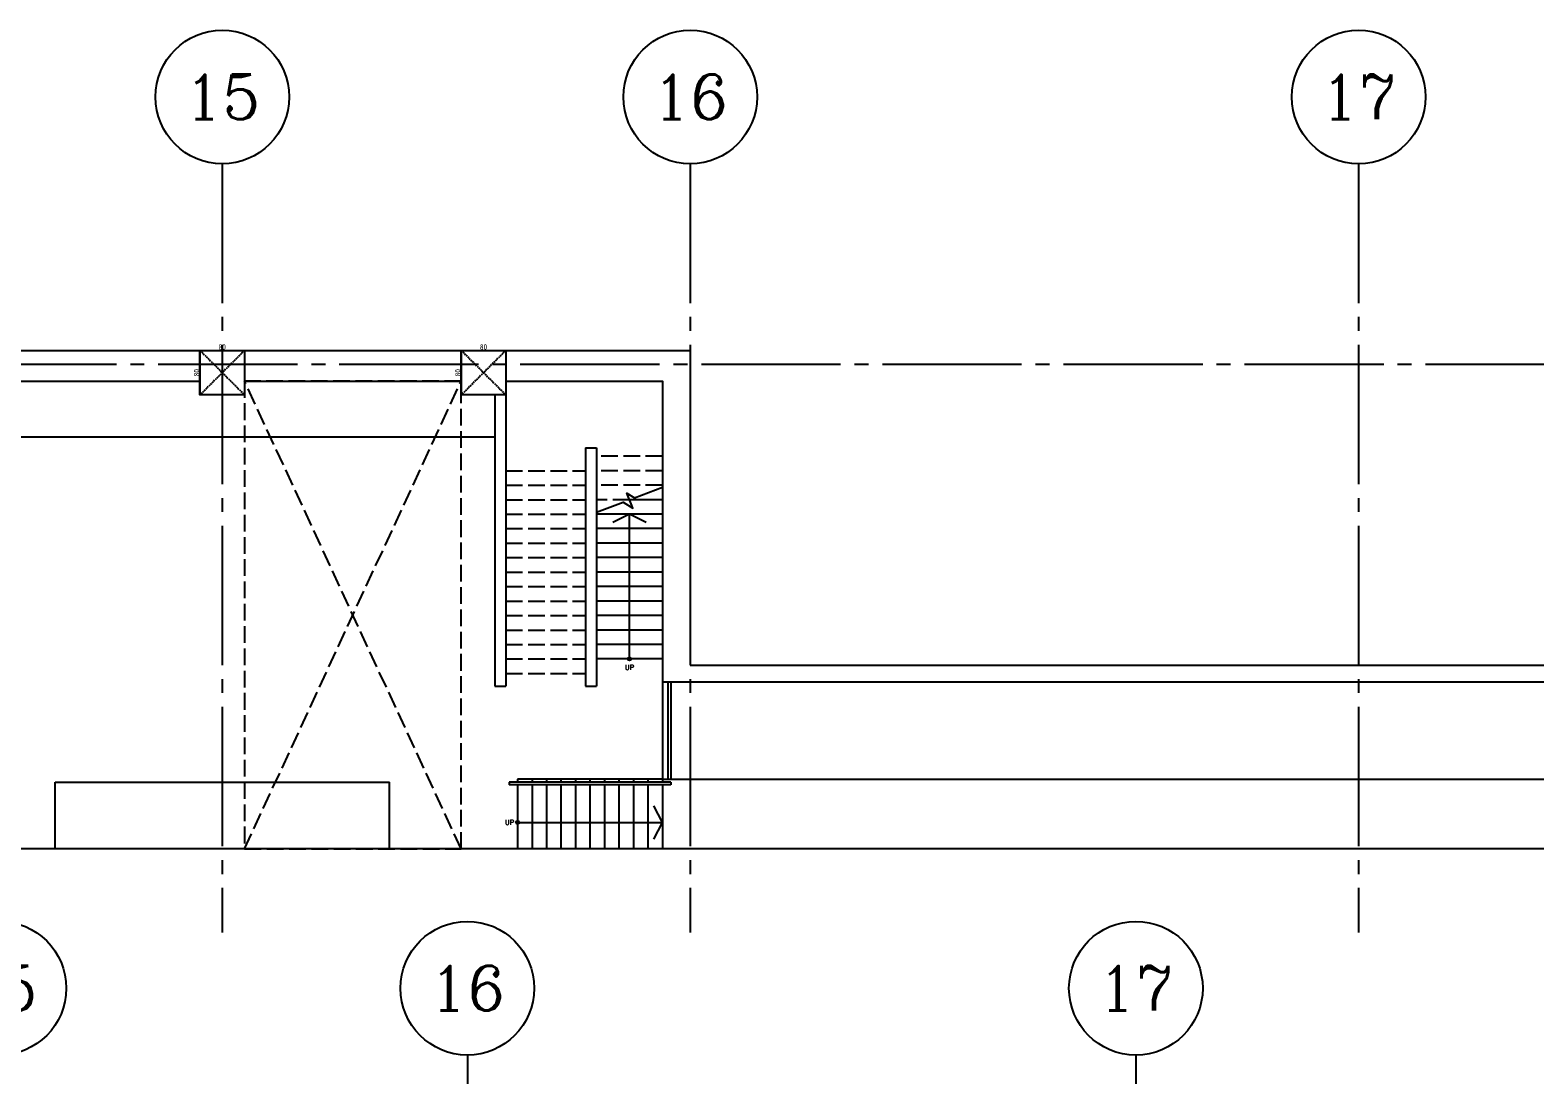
# Model space of a CAD drawing. Header units: millimetres. Extents: x -960 to 39633, y -720 to 12125.
# Drawn here: x 11935 to 14636, y 10249 to 12125 of the extents above; entities that cross this region are included whole.
import ezdxf
from ezdxf.enums import TextEntityAlignment as Align

# ---------------------------------------------------------------- set-up
doc = ezdxf.new("R2010")
doc.units = ezdxf.units.MM
doc.header["$LTSCALE"] = 100
doc.linetypes.add('X-S-FAB-L05$0$COL-CEN-LIN', pattern=[3.25, 2.5, -0.25, 0.25, -0.25])
doc.linetypes.add('X-S-FAB-L05$0$HIDDEN', pattern=[0.4, 0.3, -0.1])
for name, color, linetype in [('0-xref', 7, 'Continuous'), ('X-S-FAB-L05$0$0-arr', 8, 'Continuous'), ('X-S-FAB-L05$0$0-MC', 8, 'Continuous'), ('X-S-FAB-L05$0$0-NC', 8, 'Continuous'), ('X-S-FAB-L05$0$0-stc', 8, 'Continuous'), ('X-S-FAB-L05$0$12', 8, 'Continuous'), ('X-S-FAB-L05$0$ASP_3', 8, 'Continuous'), ('X-S-FAB-L05$0$BEAM', 8, 'Continuous'), ('X-S-FAB-L05$0$BEAM-RC(P)', 8, 'Continuous'), ('X-S-FAB-L05$0$BLOCK', 8, 'Continuous'), ('X-S-FAB-L05$0$CCL', 8, 'X-S-FAB-L05$0$COL-CEN-LIN'), ('X-S-FAB-L05$0$COL', 8, 'Continuous'), ('X-S-FAB-L05$0$HID', 8, 'X-S-FAB-L05$0$HIDDEN'), ('X-S-FAB-L05$0$HR', 8, 'Continuous'), ('X-S-FAB-L05$0$OPEN-UP', 8, 'X-S-FAB-L05$0$HIDDEN'), ('X-S-FAB-L05$0$ST', 8, 'Continuous'), ('X-S-FAB-L05$0$TXT', 8, 'Continuous'), ('X-S-FAB-L05$0$WALL-RC', 8, 'Continuous')]:
    doc.layers.add(name, color=color, linetype=linetype)
doc.layers.add('X-S-FAB-L05$0$A-BLOCK', color=8, linetype='Continuous', plot=False)
doc.styles.add('X-S-FAB-L05$0$CHINA', font='simplex.shx', dxfattribs={"width": 0.75, "bigfont": 'chineset.shx'})
doc.styles.add('X-S-FAB-L05$0$COL-NUM', font='romanc')
doc.styles.add('X-S-FAB-L05$0$DIM', font='', dxfattribs={"width": 0.8})
doc.styles.get('X-S-FAB-L05$0$DIM').set_extended_font_data('MingLiU')
doc.dimstyles.new('X-S-FAB-L05$0$JJP_005_defpoint', dxfattribs={"dimtxt": 20, "dimasz": 0.5, "dimexe": 0.5, "dimexo": 0.5, "dimgap": 0.5, "dimtad": 1, "dimdsep": 46, "dimtxsty": 'X-S-FAB-L05$0$DIM', "dimblk": 'X-S-FAB-L05$0$_None', "dimcen": 10, "dimclrd": 256, "dimclre": 256, "dimclrt": 256, "dimadec": 0, "dimazin": 0, "dimtfac": 1, "dimtix": 1, "dimtmove": 2, "dimatfit": 3, "dimldrblk": 'X-S-FAB-L05$0$_None', "dimfxl": 0.5, "dimtolj": 1, "dimtzin": 0, "dimarcsym": 0})

# ---------------------------------------------------------------- blocks, each defined once
blk = doc.blocks.new('X-S-FAB-L05$0$cn-y')
at = {"layer": 'X-S-FAB-L05$0$0-MC'}
blk.add_circle((-50, 0), 50, dxfattribs=at)
at = {"layer": 'X-S-FAB-L05$0$0-NC', "style": 'X-S-FAB-L05$0$COL-NUM'}
blk.add_attdef('GRID-Y', text='', height=50, dxfattribs=at).set_placement((-50, 0), align=Align.MIDDLE_CENTER)
blk = doc.blocks.new('X-S-FAB-L05$0$FAB2-L05')
at = {"layer": 'X-S-FAB-L05$0$CCL'}
for p, q in [((-13440, 11005), (-13440, 0)), ((-12240, 11005), (-12240, 0))]:
    blk.add_line(p, q, dxfattribs=at)
at = {"layer": 'X-S-FAB-L05$0$A-BLOCK'}
ref = blk.add_blockref('X-S-FAB-L05$0$cn-y', (-14160, 11125), dxfattribs=dict(at, xscale=2.399999999999997, yscale=2.399999999999997, zscale=2.399999999999997))
ref.add_attrib('GRID-Y', '15', dxfattribs={"layer": 'X-S-FAB-L05$0$0-NC', "height": 80, "style": 'X-S-FAB-L05$0$COL-NUM'}).set_placement((-14280, 11125), align=Align.MIDDLE_CENTER)
ref = blk.add_blockref('X-S-FAB-L05$0$cn-y', (-13320, 11125), dxfattribs=dict(at, xscale=2.399999999999997, yscale=2.399999999999997, zscale=2.399999999999997))
ref.add_attrib('GRID-Y', '16', dxfattribs={"layer": 'X-S-FAB-L05$0$0-NC', "height": 80, "style": 'X-S-FAB-L05$0$COL-NUM'}).set_placement((-13440, 11125), align=Align.MIDDLE_CENTER)
ref = blk.add_blockref('X-S-FAB-L05$0$cn-y', (-12120, 11125), dxfattribs=dict(at, xscale=2.399999999999997, yscale=2.399999999999997, zscale=2.399999999999997))
ref.add_attrib('GRID-Y', '17', dxfattribs={"layer": 'X-S-FAB-L05$0$0-NC', "height": 80, "style": 'X-S-FAB-L05$0$COL-NUM'}).set_placement((-12240, 11125), align=Align.MIDDLE_CENTER)
blk = doc.blocks.new('*D175')
at = {"layer": 'DefPoints', "lineweight": -2, "transparency": 16777216}
blk.add_line((0, 0), (80, 0), dxfattribs=at)
at = {"layer": 'DefPoints', "color": 0, "transparency": 16777216}
for p in [(0, 0), (80, 0), (80, 0)]:
    blk.add_point(p, dxfattribs=at)
at = {"layer": 'DefPoints', "transparency": 16777216, "insert": (40, 6.1), "char_height": 10, "attachment_point": 5, "style": 'X-S-FAB-L05$0$DIM'}
blk.add_mtext('\\A1;80', dxfattribs=at)
blk = doc.blocks.new('X-S-FAB-L05$0$_None')
blk = doc.blocks.new('*D176')
at = {"layer": 'DefPoints', "lineweight": -2, "transparency": 16777216}
blk.add_line((0, 0), (0, -80), dxfattribs=at)
at = {"layer": 'DefPoints', "color": 0, "transparency": 16777216}
for p in [(0, 0), (0, -80), (0, -80)]:
    blk.add_point(p, dxfattribs=at)
at = {"layer": 'DefPoints', "transparency": 16777216, "insert": (-6.1, -40), "char_height": 10, "attachment_point": 5, "rotation": 90, "style": 'X-S-FAB-L05$0$DIM'}
blk.add_mtext('\\A1;80', dxfattribs=at)
blk = doc.blocks.new('*U123')
blk.add_lwpolyline([(0, 0.5), (1.269, 0.5), (1.576, 0.09), (1.576, 0.3), (1.576, 0.818), (1.818, 0.5, 0.234256), (1.819, 0.5), (3.152, 0.5)], format="xyb")
blk = doc.blocks.new('X-S-FAB-L05$0$10-23 COL LINE')
at = {"layer": 'X-S-FAB-L05$0$CCL'}
for p, q in [((4140, 335), (4140, -1045)), ((4980, 335), (4980, -1045)), ((6180, 335), (6180, -1045)), ((-200, -25), (11735, -25))]:
    blk.add_line(p, q, dxfattribs=at)
at = {"layer": 'X-S-FAB-L05$0$A-BLOCK'}
ref = blk.add_blockref('X-S-FAB-L05$0$cn-y', (4260, 455), dxfattribs=dict(at, xscale=2.399999999999997, yscale=2.399999999999997, zscale=2.399999999999997))
ref.add_attrib('GRID-Y', '15', dxfattribs={"layer": 'X-S-FAB-L05$0$0-NC', "height": 80, "style": 'X-S-FAB-L05$0$COL-NUM'}).set_placement((4140, 455), align=Align.MIDDLE_CENTER)
ref = blk.add_blockref('X-S-FAB-L05$0$cn-y', (5100, 455), dxfattribs=dict(at, xscale=2.399999999999997, yscale=2.399999999999997, zscale=2.399999999999997))
ref.add_attrib('GRID-Y', '16', dxfattribs={"layer": 'X-S-FAB-L05$0$0-NC', "height": 80, "style": 'X-S-FAB-L05$0$COL-NUM'}).set_placement((4980, 455), align=Align.MIDDLE_CENTER)
ref = blk.add_blockref('X-S-FAB-L05$0$cn-y', (6300, 455), dxfattribs=dict(at, xscale=2.399999999999997, yscale=2.399999999999997, zscale=2.399999999999997))
ref.add_attrib('GRID-Y', '17', dxfattribs={"layer": 'X-S-FAB-L05$0$0-NC', "height": 80, "style": 'X-S-FAB-L05$0$COL-NUM'}).set_placement((6180, 455), align=Align.MIDDLE_CENTER)
blk = doc.blocks.new('*U62')
at = {"layer": 'DefPoints', "linetype": 'X-S-FAB-L05$0$HIDDEN', "ltscale": 0.1}
for p, q in [((80, 0), (0, -80)), ((0, 0), (80, -80))]:
    blk.add_line(p, q, dxfattribs=at)
at = {"layer": 'X-S-FAB-L05$0$COL', "ltscale": 0.1}
blk.add_lwpolyline([(0, 0), (80, 0), (80, -80), (0, -80)], close=True, dxfattribs=at)
at = {"layer": 'DefPoints'}
dim = blk.add_linear_dim(base=(0, -80), p1=(0, 0), p2=(0, -80), angle=90, dimstyle='X-S-FAB-L05$0$JJP_005_defpoint', override={"dimtxt": 10}, dxfattribs=at)
dim.commit()
dim.dimension.update_dxf_attribs({"geometry": '*D176', "text_midpoint": (-6.067, -40)})
dim = blk.add_linear_dim(base=(80, 0), p1=(0, 0), p2=(80, 0), dimstyle='X-S-FAB-L05$0$JJP_005_defpoint', override={"dimtxt": 10}, dxfattribs=at)
dim.commit()
dim.dimension.update_dxf_attribs({"geometry": '*D175', "text_midpoint": (40, 6.067)})
blk = doc.blocks.new('X-S-FAB-L05')
at = {"layer": 'X-S-FAB-L05$0$0-arr', "color": 4}
for points in [[(13041, 11241), (13011, 11256), (12981, 11241)], [(13055, 10672.5), (13070, 10702.5), (13055, 10732.5)]]:
    blk.add_lwpolyline(points, dxfattribs=at)
for centre in [(13011, 10996), (12810, 10702.5)]:
    blk.add_circle(centre, 3, dxfattribs=at)
at = {"layer": 'X-S-FAB-L05$0$12'}
for points in [[(13011, 10996), (13011, 11256)], [(12810, 10702.5), (13070, 10702.5)]]:
    blk.add_lwpolyline(points, dxfattribs=at)
at = {"layer": 'X-S-FAB-L05$0$ASP_3'}
for p, q in [((11980, 10655), (11980, 10775)), ((12580, 10655), (12580, 10775))]:
    blk.add_line(p, q, dxfattribs=at)
for points in [[(8195, 11395), (12769, 11395)], [(13070, 10955), (13070, 10780)], [(13070, 10780), (15570, 10780)], [(11980, 10775), (12580, 10775)]]:
    blk.add_lwpolyline(points, dxfattribs=at)
at = {"layer": 'X-S-FAB-L05$0$BEAM-RC(P)'}
blk.add_lwpolyline([(13070, 10780), (13070, 10775)], dxfattribs=at)
at = {"layer": 'X-S-FAB-L05$0$HID'}
for p, q in [((13070, 11360), (12952, 11360)), ((12789, 11334), (12932, 11334)), ((13070, 11334), (12952, 11334)), ((12789, 11308), (12932, 11308)), ((13070, 11308), (12952, 11308)), ((12789, 11282), (12932, 11282)), ((13010.985, 11282), (12952, 11282)), ((12789, 11256), (12932, 11256)), ((12789, 11230), (12932, 11230)), ((12789, 11204), (12932, 11204)), ((12789, 11178), (12932, 11178)), ((12789, 11152), (12932, 11152)), ((12789, 11126), (12932, 11126)), ((12789, 11100), (12932, 11100)), ((12789, 11074), (12932, 11074)), ((12789, 11048), (12932, 11048)), ((12789, 11022), (12932, 11022)), ((12789, 10996), (12932, 10996)), ((12789, 10970), (12932, 10970))]:
    blk.add_line(p, q, dxfattribs=at)
at = {"layer": 'X-S-FAB-L05$0$HR'}
for points in [[(13080, 10955), (13080, 10780)], [(13085, 10955), (13085, 10780)], [(13080, 10780), (13085, 10780)], [(13085, 10775), (12795, 10775)], [(12795, 10775), (12795, 10770)], [(13085, 10770), (12795, 10770)], [(13085, 10775), (13085, 10770.119)]]:
    blk.add_lwpolyline(points, dxfattribs=at)
at = {"layer": 'X-S-FAB-L05$0$OPEN-UP'}
blk.add_lwpolyline([(12320, 10655), (12709, 10655), (12709, 11495), (12320, 11495)], close=True, dxfattribs=at)
for points in [[(12709, 10655), (12320, 11495)], [(12320, 10655), (12709, 11495)]]:
    blk.add_lwpolyline(points, dxfattribs=at)
at = {"layer": 'X-S-FAB-L05$0$ST'}
for p, q in [((13070, 11282), (13010.985, 11282)), ((13070, 11256), (12952, 11256)), ((13070, 11230), (12952, 11230)), ((13070, 11204), (12952, 11204)), ((13070, 11178), (12952, 11178)), ((13070, 11152), (12952, 11152)), ((13070, 11126), (12952, 11126)), ((13070, 11100), (12952, 11100)), ((13070, 11074), (12952, 11074)), ((13070, 11048), (12952, 11048)), ((13070, 11022), (12952, 11022)), ((13070, 10996), (12952, 10996)), ((13070, 10780), (12810, 10780))]:
    blk.add_line(p, q, dxfattribs=at)
for points in [[(12810, 10780), (12810, 10775)], [(12836, 10780), (12836, 10775)], [(12862, 10780), (12862, 10775)], [(12888, 10780), (12888, 10775)], [(12914, 10780), (12914, 10775)], [(12940, 10780), (12940, 10775)], [(12966, 10780), (12966, 10775)], [(12992, 10780), (12992, 10775)], [(13018, 10780), (13018, 10775)], [(13044, 10780), (13044, 10775)], [(12810, 10770), (12810, 10655)], [(12836, 10770), (12836, 10655)], [(12862, 10770), (12862, 10655)], [(12888, 10770), (12888, 10655)], [(12914, 10770), (12914, 10655)], [(12940, 10770), (12940, 10655)], [(12966, 10770), (12966, 10655)], [(12992, 10770), (12992, 10655)], [(13018, 10770), (13018, 10655)], [(13044, 10770), (13044, 10655)], [(13070, 10770), (13070, 10655)]]:
    blk.add_lwpolyline(points, dxfattribs=at)
at = {"layer": 'X-S-FAB-L05$0$WALL-RC'}
for p, q in [((13120, 11550), (13120, 10985)), ((12932, 11375), (12932, 10947)), ((12952, 11375), (12952, 10947)), ((13120, 10985), (15520, 10985)), ((12769, 10947), (12789, 10947)), ((12932, 10947), (12952, 10947)), ((13070, 10955), (15570, 10955))]:
    blk.add_line(p, q, dxfattribs=at)
for points in [[(15520, 11550), (19775, 11550), (19775, 10655), (8140, 10655), (8140, 11550), (13120, 11550)], [(11480, 11495), (12240, 11495)], [(12320, 11495), (12709, 11495)], [(12789, 11495), (13070, 11495), (13070, 10955)], [(19720, 11470), (19720, 10655), (8195, 10655), (8195, 11470)], [(12769, 11470), (12769, 10947)], [(12789, 11470), (12789, 10947)], [(12932, 11375), (12952, 11375)]]:
    blk.add_lwpolyline(points, dxfattribs=at)
at = {"layer": 'X-S-FAB-L05$0$0-stc', "xscale": 40.00000000000001, "yscale": 40.00000000000001, "zscale": 40.00000000000001, "rotation": 20.64699082497039}
blk.add_blockref('*U123', (12959.052, 11241.017), dxfattribs=at)
at = {"layer": 'X-S-FAB-L05$0$BEAM'}
for p in [(12240, 11550), (12709, 11550)]:
    blk.add_blockref('*U62', p, dxfattribs=at)
at = {"layer": 'X-S-FAB-L05$0$BLOCK'}
blk.add_blockref('X-S-FAB-L05$0$FAB2-L05', (26160, -720), dxfattribs=at)
at = {"layer": 'X-S-FAB-L05$0$CCL'}
blk.add_blockref('X-S-FAB-L05$0$10-23 COL LINE', (8140, 11550), dxfattribs=at)
at = {"layer": 'X-S-FAB-L05$0$TXT', "style": 'X-S-FAB-L05$0$CHINA'}
for p in [(13011, 10981, 0), (12795.739, 10702.721, 0)]:
    blk.add_text('UP', height=9, dxfattribs=at).set_placement(p, align=Align.MIDDLE_CENTER)

msp = doc.modelspace()

# ---------------------------------------------------------------- block references
at = {"layer": '0-xref'}
msp.add_blockref('X-S-FAB-L05', (0, 0), dxfattribs=at)

doc.saveas('drawing.dxf')
